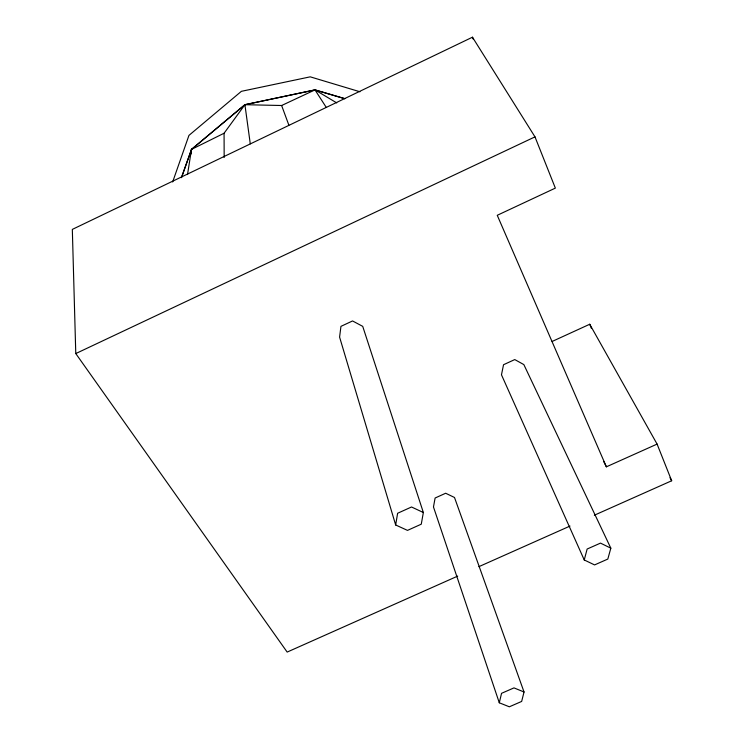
<?xml version="1.0" encoding="UTF-8"?>
<svg xmlns="http://www.w3.org/2000/svg" width="744" height="744" viewBox="0 0 744 744"><rect width="100%" height="100%" fill="white"/><g stroke="black" fill="none" stroke-linecap="round" stroke-linejoin="round"><path stroke-width="1.12" d="M191.189 153.924L191.487 149.405L244.916 104.699L315 89.894L344.63 98.552M187.516 174.561L191.487 149.405L244.916 104.699L315 89.894L344.816 98.747M395.668 524.985L397.612 513.267L411.525 506.99L423.355 512.514L421.271 524.185L407.489 530.388L395.668 524.985L339.589 337.106L340.947 326.356L352.554 320.952L362.719 326.356L423.355 512.514M499.289 702.782L501.558 693.315L513.983 687.893L524.036 691.994L521.656 701.434L509.342 706.8L499.289 702.782L433.473 506.962L435.11 498.015L445.665 493.244L454.5 497.485L524.036 691.994M584.245 559.962L587.137 549.035L600.501 543.111L610.833 548.179L607.82 559.06L594.586 564.919L584.245 559.962L501.475 374.809L503.539 364.718L514.764 359.575L523.841 364.588L610.833 548.179M172.655 181.964L188.948 135.399L241.382 91.326L310.229 76.837L359.947 91.763M181.62 177.407L191.487 149.405L224.074 133.241L244.916 104.699L281.632 105.509L315 89.894L336.734 102.905M181.359 177.695L191.487 149.405M594.344 515.22L671.674 480.764L657.091 444.094L606.379 466.823L497.252 215.295L555.35 188.111L534.983 136.868L472.459 37.2L72.326 229.403L75.776 353.567L287.165 652.079L457.709 576.098M75.776 353.567L534.983 136.868M552.122 341.468L589.732 324.245L657.091 444.094M478.894 566.658L569.988 526.073M315 89.894L326.207 107.313M669.981 477.722L671.674 480.764M603.775 461.661L606.379 466.823M472.459 37.2L473.333 39.339M589.732 324.245L591.461 328.495M281.632 105.509L288.849 125.122M244.916 104.699L250.282 143.852M224.074 133.241L224.167 157.486"/></g></svg>
